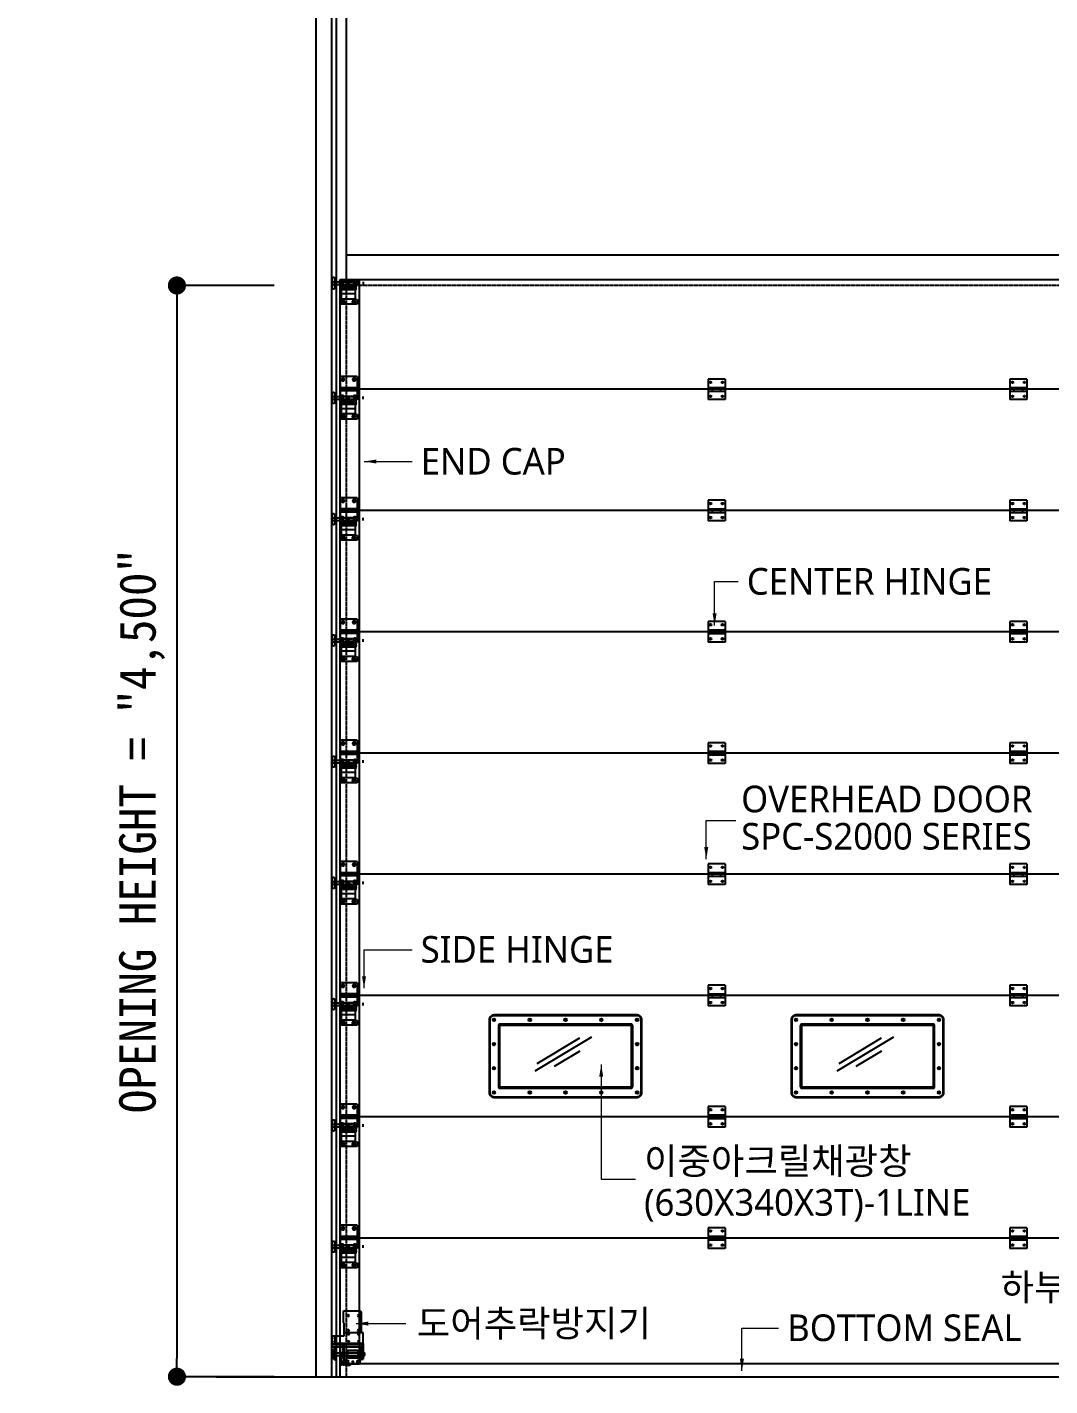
# Model space of a CAD drawing. Header units: millimetres. Extents: x 909 to 159266, y 137 to 21462.
# Drawn here: x 113569 to 117786, y 10236 to 15839 of the extents above; entities that cross this region are included whole.
import ezdxf

# ---------------------------------------------------------------- set-up
doc = ezdxf.new("R2010")
doc.units = ezdxf.units.MM
doc.header["$LTSCALE"] = 50
doc.header["$MEASUREMENT"] = 0
doc.linetypes.add('HIDDEN', pattern=[2, 1, -1])
doc.linetypes.add('HIDDEN2', pattern=[0.1875, 0.125, -0.0625])
doc.layers.get('Defpoints').update_dxf_attribs({"color": 181})
for name, color, linetype in [('252', 252, 'Continuous'), ('DIM', 7, 'Continuous'), ('OHD Frame', 2, 'Continuous'), ('OHD Panel', 5, 'Continuous'), ('OHD Track', 4, 'Continuous')]:
    doc.layers.add(name, color=color, linetype=linetype)
doc.layers.add('건축120130$0$TEX', color=3, linetype='Continuous', lineweight=15)
doc.styles.add('2020음성 1차', font='나눔고딕Bold.ttf')
doc.styles.get("Standard").update_dxf_attribs({"font": 'NanumGothicBold.ttf'})
doc.styles.add('돋움체', font='')
doc.styles.add('울릉도M', font='NanumGothic.ttf')
doc.styles.get('돋움체').set_extended_font_data('DotumChe')
doc.dimstyles.new('ISO-25', dxfattribs={"dimtxt": 2.5, "dimasz": 2.5, "dimexe": 1.25, "dimexo": 0.625, "dimtad": 1, "dimtxsty": 'Standard', "dimcen": 2.5, "dimadec": 0, "dimazin": 0, "dimtfac": 1, "dimtmove": 0, "dimatfit": 3, "dimfxl": 1, "dimarcsym": 0})
doc.dimstyles.new('류재성$0', dxfattribs={"dimscale": 50, "dimtxt": 3, "dimasz": 1.5, "dimexe": 0, "dimexo": 2, "dimgap": 1, "dimtad": 1, "dimdec": 0, "dimdsep": 46, "dimlunit": 6, "dimtxsty": '2020음성 1차', "dimblk1": 'DOT', "dimblk2": 'DOT', "dimsah": 1, "dimcen": 0.09, "dimclrt": 4, "dimadec": 0, "dimazin": 0, "dimtfac": 1, "dimtdec": 4, "dimtofl": 0, "dimtmove": 0, "dimatfit": 3, "dimldrblk": 'DOT', "dimfxl": 1, "dimtolj": 1, "dimtzin": 0, "dimarcsym": 0})

# ---------------------------------------------------------------- blocks, each defined once
blk = doc.blocks.new('_Dot')
at = {"layer": 'DIM', "color": 0, "lineweight": -2}
blk.add_line((-0.5, 0), (-1, 0), dxfattribs=at)
at = {"layer": 'DIM', "color": 0, "const_width": 0.5}
blk.add_lwpolyline([(-0.25, 0, 1), (0.25, 0, 1)], format="xyb", close=True, dxfattribs=at)
blk = doc.blocks.new('*D5558')
at = {"layer": '252', "color": 0, "lineweight": -2}
for p, q in [((114588, 14773.6), (114186.8, 14773.6)), ((114186.8, 14698.6), (114186.8, 10348.6)), ((114588, 10273.6), (114186.8, 10273.6))]:
    blk.add_line(p, q, dxfattribs=at)
at = {"layer": 'Defpoints', "color": 0}
for p in [(114688, 14773.6), (114186.8, 10273.6), (114688, 10273.6)]:
    blk.add_point(p, dxfattribs=at)
at = {"layer": '252', "color": 0, "linetype": 'ByBlock', "lineweight": -2, "xscale": 75, "yscale": 75, "zscale": 75}
for p, rotation in [((114186.8, 14773.6), 90), ((114186.8, 10273.6), 270)]:
    blk.add_blockref('_Dot', p, dxfattribs=dict(at, rotation=rotation))
at = {"layer": '252', "color": 4, "insert": (114043.4, 12523.6), "char_height": 150, "attachment_point": 5, "rotation": 90, "style": '돋움체'}
blk.add_mtext('\\A1;OPENING HEIGHT = "4,500"', dxfattribs=at)
blk = doc.blocks.new('도어추락방지장치 입면')
at = {"color": 8, "linetype": 'Continuous'}
for p, q in [((117508.1, 7598.5, 0), (117508.1, 7517.5, 0)), ((117581.1, 7606.5, 0), (117516.1, 7606.5, 0)), ((117581.1, 7556.5, 0), (117581.1, 7606.5, 0)), ((117580.1, 7517.5, 0), (117500.1, 7517.5, 0)), ((117500.1, 7469.5, 0), (117500.1, 7517.5, 0)), ((117578.1, 7517.5, 0), (117578.1, 7556.5, 0)), ((117581.1, 7556.5, 0), (117578.1, 7556.5, 0)), ((117580.1, 7517.5, 0), (117580.1, 7502.5, 0)), ((117580.1, 7457.5, 0), (117506.1, 7457.5, 0)), ((117508.1, 7405.8, 0), (117508.1, 7457.5, 0)), ((117578.1, 7405.8, 0), (117578.1, 7457.5, 0)), ((117580.1, 7502.5, 0), (117630.1, 7502.5, 0)), ((117580.1, 7502.5, 0), (117630.1, 7502.5, 0)), ((117630.1, 7457.5, 0), (117585.1, 7457.5, 0)), ((117630.1, 7502.5, 0), (117630.1, 7457.5, 0)), ((117630.1, 7502.5, 0), (117630.1, 7502.5, 0)), ((117497.1, 7435, 0), (117497.1, 7420, 0)), ((117580.1, 7435, 0), (117497.1, 7435, 0)), ((117580.1, 7420, 0), (117497.1, 7420, 0)), ((117512.1, 7404.8, 0), (117509.1, 7404.8, 0)), ((117513.1, 7390.5, 0), (117513.1, 7403.8, 0)), ((117518.1, 7394.6, 0), (117518.1, 7399.2, 0)), ((117524.9, 7394.6, 0), (117524.9, 7399.2, 0)), ((117561.3, 7394.6, 0), (117561.3, 7399.2, 0)), ((117568.1, 7394.6, 0), (117568.1, 7399.2, 0)), ((117573.1, 7383.5, 0), (117573.1, 7403.8, 0)), ((117574.1, 7404.8, 0), (117577.1, 7404.8, 0)), ((117592.1, 7435, 0), (117585.1, 7435, 0)), ((117592.1, 7420, 0), (117585.1, 7420, 0)), ((117592.1, 7435, 0), (117592.1, 7420, 0)), ((117553.1, 7387.5, 0), (117516.1, 7387.5, 0)), ((117553.1, 7383.5, 0), (117553.1, 7387.5, 0)), ((117572.1, 7382.5, 0), (117554.1, 7382.5, 0))]:
    blk.add_line(p, q, dxfattribs=at)
for p, q in [((117500.1, 7469.5, 0), (117500.1, 7407.6, 0)), ((117630.1, 7472.5, 0), (117503.1, 7472.5, 0)), ((117506.1, 7464.5, 0), (117506.1, 7407.6, 0)), ((117577.1, 7467.5, 0), (117509.1, 7467.5, 0)), ((117580.1, 7464.5, 0), (117580.1, 7383.5, 0)), ((117585.1, 7469.5, 0), (117585.1, 7414.8, 0)), ((117630.1, 7467.5, 0), (117585.1, 7467.5, 0)), ((117506.1, 7407.6, 0), (117500.1, 7407.6, 0)), ((117582.1, 7396.5, 0), (117582.1, 7383.5, 0)), ((117583.1, 7397.5, 0), (117588.1, 7397.5, 0)), ((117591, 7402.7, 0), (117585.2, 7414.3, 0)), ((117589.1, 7396.5, 0), (117589.1, 7383.5, 0)), ((117591.1, 7402.2, 0), (117591.1, 7383.5, 0)), ((117581.1, 7382.5, 0), (117581.1, 7382.5, 0)), ((117590.1, 7382.5, 0), (117590.1, 7382.5, 0))]:
    blk.add_line(p, q)
at = {"color": 4}
for p, q in [((117592.1, 7432.5, 0), (117493.1, 7432.5, 0)), ((117493.1, 7422.5, 0), (117493.1, 7432.5, 0)), ((117592.1, 7422.5, 0), (117493.1, 7422.5, 0)), ((117613.1, 7432.5, 0), (117593.4, 7432.5, 0)), ((117613.1, 7422.5, 0), (117593.4, 7422.5, 0))]:
    blk.add_line(p, q, dxfattribs=at)
at = {"color": 8, "linetype": 'HIDDEN', "elevation": 0}
blk.add_lwpolyline([(117563.6, 7412.5), (117522.6, 7412.5, -0.414214), (117520.6, 7414.5), (117520.6, 7440.5, -0.414214), (117522.6, 7442.5), (117563.6, 7442.5, -0.414214), (117565.6, 7440.5), (117565.6, 7414.5, -0.414214)], format="xyb", close=True, dxfattribs=at)
at = {"color": 4, "elevation": 0}
blk.add_lwpolyline([(117618.1, 7405), (117618.1, 7405, -0.414214), (117613.1, 7410), (117613.1, 7445, -0.414214), (117618.1, 7450), (117618.1, 7450, -0.414214), (117623.1, 7445), (117623.1, 7410, -0.414214)], format="xyb", close=True, dxfattribs=at)
at = {"color": 8, "linetype": 'Continuous'}
for centre in [(117520.1, 7586.5, 0), (117561.7, 7586.5, 0), (117520.1, 7525.1, 0), (117561.7, 7525.1, 0), (117543.1, 7394.6, 0)]:
    blk.add_circle(centre, 3.4, dxfattribs=at)
for centre, radius, start, end in [((117516.1, 7598.5, 0), 8, 90, 180), ((117519.1, 7508.7, 0), 3, 0, 180), ((117519.1, 7510.9, 0), 3.76, 217.1345, 322.8655), ((117560.7, 7508.7, 0), 3, 0, 180), ((117560.7, 7510.9, 0), 3.76, 217.1345, 322.8655), ((117519.1, 7479, 0), 3.76, 37.1345, 142.8655), ((117519.1, 7481.3, 0), 3, 180, 0), ((117560.7, 7479, 0), 3.76, 37.1345, 142.8655), ((117560.7, 7481.3, 0), 3, 180, 0), ((117616.6, 7492.4, 0), 3, 0, 180), ((117616.6, 7494.7, 0), 3.76, 217.1345, 322.8655), ((117616.6, 7480.3, 0), 3.76, 37.1345, 142.8655), ((117616.6, 7482.6, 0), 3, 180, 0), ((117509.1, 7405.8, 0), 1, 180, 270), ((117512.1, 7403.8, 0), 1, 0, 90), ((117521.5, 7399.2, 0), 3.4, 0, 180), ((117564.7, 7399.2, 0), 3.4, 0, 180), ((117574.1, 7403.8, 0), 1, 90, 180), ((117577.1, 7405.8, 0), 1, 270, 0), ((117516.1, 7390.5, 0), 3, 180, 270), ((117521.5, 7394.6, 0), 3.4, 180, 0), ((117554.1, 7383.5, 0), 1, 180, 270), ((117564.7, 7394.6, 0), 3.4, 180, 0), ((117572.1, 7383.5, 0), 1, 270, 0)]:
    blk.add_arc(centre, radius, start, end, dxfattribs=at)
for centre, radius, start, end in [((117503.1, 7469.5, 0), 3, 90, 180), ((117509.1, 7464.5, 0), 3, 90, 180), ((117577.1, 7464.5, 0), 3, 0, 90), ((117582.1, 7469.5, 0), 3, 0, 90), ((117583.1, 7396.5, 0), 1, 90, 180), ((117586.1, 7414.8, 0), 1, 180, 206.4923), ((117588.1, 7396.5, 0), 1, 0, 90), ((117590.1, 7402.2, 0), 1, 0, 26.4923), ((117581.1, 7383.5, 0), 1, 180, 270), ((117581.1, 7383.5, 0), 1, 270, 0), ((117585.6, 7383.8, 0), 5.3, 48.6239, 131.3761), ((117590.1, 7383.5, 0), 1, 180, 270), ((117590.1, 7383.5, 0), 1, 270, 0)]:
    blk.add_arc(centre, radius, start, end)
at = {"color": 4}
for centre, start, end in [((117592.7, 7432.5, 0), 0, 180), ((117592.7, 7422.5, 0), 180, 0)]:
    blk.add_arc(centre, 0.64, start, end, dxfattribs=at)
blk = doc.blocks.new('2인치 SIDE HINGE')
at = {"color": 8}
for p, q in [((63202.3, 107903.2, 0), (63272.3, 107903.2, 0)), ((63202.3, 107903.2, 0), (63202.3, 107807.2, 0)), ((63202.3, 107857.2, 0), (63220.3, 107857.2, 0)), ((63220.3, 107857.2, 0), (63220.3, 107844.2, 0)), ((63221.1, 107857.2, 0), (63253.6, 107857.2, 0)), ((63221.1, 107844.2, 0), (63221.1, 107857.2, 0)), ((63253.6, 107844.2, 0), (63253.6, 107857.2, 0)), ((63254.3, 107857.2, 0), (63272.3, 107857.2, 0)), ((63254.3, 107857.2, 0), (63254.3, 107844.2, 0)), ((63272.3, 107903.2, 0), (63272.3, 107807.2, 0)), ((63202.3, 107844.2, 0), (63220.3, 107844.2, 0)), ((63202.3, 107821.2, 0), (63272.3, 107821.2, 0)), ((63202.3, 107807.2, 0), (63230.3, 107807.2, 0)), ((63208, 107803.5, 0), (63203.3, 107807.2, 0)), ((63205.3, 107786.7, 0), (63205.3, 107800, 0)), ((63209.4, 107804.8, 0), (63206.3, 107807.2, 0)), ((63217.6, 107797.3, 0), (63217.6, 107802.9, 0)), ((63217.8, 107796.7, 0), (63217.8, 107802.8, 0)), ((63221.1, 107844.2, 0), (63253.6, 107844.2, 0)), ((63222.8, 107796.7, 0), (63222.8, 107802.8, 0)), ((63223.1, 107797.3, 0), (63223.1, 107802.9, 0)), ((63228.6, 107799.1, 0), (63227.9, 107797.3, 0)), ((63228.3, 107803.1, 0), (63228.3, 107801.9, 0)), ((63230.3, 107810.3, 0), (63230.3, 107804.4, 0)), ((63230.3, 107804.4, 0), (63237.3, 107801.4, 0)), ((63230.5, 107800.4, 0), (63231.6, 107800.4, 0)), ((63232.1, 107799.7, 0), (63230.7, 107796.2, 0)), ((63236.5, 107807.4, 0), (63231.2, 107809, 0)), ((63232.3, 107788.2, 0), (63232.3, 107799.4, 0)), ((63232.5, 107811.9, 0), (63233.2, 107811.9, 0)), ((63232.9, 107812.5, 0), (63233, 107812.6, 0)), ((63233.2, 107812, 0), (63232.9, 107812.3, 0)), ((63232.9, 107811.5, 0), (63233.2, 107811.9, 0)), ((63233.2, 107811.1, 0), (63232.9, 107811.4, 0)), ((63232.9, 107810.6, 0), (63233.2, 107811, 0)), ((63233.2, 107810.2, 0), (63232.9, 107810.5, 0)), ((63232.9, 107809.7, 0), (63233.2, 107810.1, 0)), ((63233.2, 107809.3, 0), (63232.9, 107809.6, 0)), ((63233, 107809, 0), (63233.2, 107809.2, 0)), ((63237.3, 107806.3, 0), (63237.3, 107801.4, 0)), ((63237.3, 107801.4, 0), (63244.3, 107804.4, 0)), ((63238.2, 107807.4, 0), (63243.4, 107809, 0)), ((63241.8, 107812, 0), (63241.5, 107812.3, 0)), ((63241.5, 107811.5, 0), (63241.8, 107811.9, 0)), ((63241.8, 107811.1, 0), (63241.5, 107811.4, 0)), ((63241.5, 107810.6, 0), (63241.8, 107811, 0)), ((63241.8, 107810.2, 0), (63241.5, 107810.5, 0)), ((63241.5, 107809.7, 0), (63241.8, 107810.1, 0)), ((63241.8, 107809.3, 0), (63241.5, 107809.6, 0)), ((63241.5, 107808.8, 0), (63241.8, 107809.2, 0)), ((63241.8, 107811.9, 0), (63242.2, 107811.9, 0)), ((63242.3, 107788.2, 0), (63242.3, 107799.4, 0)), ((63244.3, 107810.3, 0), (63244.3, 107804.4, 0)), ((63244.3, 107807.2, 0), (63272.3, 107807.2, 0)), ((63246.3, 107803.1, 0), (63246.3, 107801.9, 0)), ((63251.6, 107797.3, 0), (63251.6, 107802.9, 0)), ((63251.8, 107796.7, 0), (63251.8, 107802.8, 0)), ((63254.3, 107844.2, 0), (63272.3, 107844.2, 0)), ((63256.8, 107796.7, 0), (63256.8, 107802.8, 0)), ((63257.1, 107797.3, 0), (63257.1, 107802.9, 0)), ((63265.3, 107804.8, 0), (63268.3, 107807.2, 0)), ((63266.7, 107803.5, 0), (63271.3, 107807.2, 0)), ((63269.3, 107786.7, 0), (63269.3, 107800, 0)), ((63293.8, 107797.7, 0), (63293.8, 107832.7, 0)), ((63305.3, 107797.7, 0), (63305.3, 107832.7, 0)), ((63209.3, 107749.2, 0), (63202.3, 107747.2, 0)), ((63202.3, 107747.2, 0), (63202.3, 107728.2, 0)), ((63205.3, 107786.7, 0), (63208.3, 107786.7, 0)), ((63208.3, 107750.2, 0), (63208.3, 107792.3, 0)), ((63208.3, 107787.7, 0), (63266.3, 107787.7, 0)), ((63208.3, 107770.7, 0), (63266.3, 107770.7, 0)), ((63209.3, 107797.3, 0), (63217.6, 107797.3, 0)), ((63209.3, 107749.2, 0), (63265.3, 107749.2, 0)), ((63210.3, 107794.3, 0), (63217.3, 107794.3, 0)), ((63217.3, 107789.7, 0), (63217.3, 107794.3, 0)), ((63217.6, 107789.8, 0), (63217.6, 107793.7, 0)), ((63218.1, 107793.2, 0), (63222.6, 107793.2, 0)), ((63218.3, 107796.2, 0), (63222.3, 107796.2, 0)), ((63223.1, 107797.3, 0), (63227.9, 107797.3, 0)), ((63223.1, 107789.8, 0), (63223.1, 107793.7, 0)), ((63223.3, 107797.3, 0), (63227.9, 107797.3, 0)), ((63223.3, 107794.3, 0), (63227.9, 107794.3, 0)), ((63223.3, 107794.3, 0), (63227.9, 107794.3, 0)), ((63223.3, 107789.7, 0), (63223.3, 107794.3, 0)), ((63223.3, 107793.8, 0), (63223.3, 107793.8, 0)), ((63232.3, 107788.2, 0), (63242.3, 107788.2, 0)), ((63232.6, 107795.4, 0), (63232.6, 107798.9, 0)), ((63232.6, 107798.9, 0), (63242.1, 107798.9, 0)), ((63232.6, 107795.4, 0), (63242.1, 107795.4, 0)), ((63242.1, 107795.4, 0), (63242.1, 107798.9, 0)), ((63242.3, 107797.3, 0), (63251.6, 107797.3, 0)), ((63242.3, 107794.3, 0), (63251.3, 107794.3, 0)), ((63251.3, 107789.7, 0), (63251.3, 107794.3, 0)), ((63251.3, 107793.8, 0), (63251.3, 107793.8, 0)), ((63251.6, 107789.8, 0), (63251.6, 107793.7, 0)), ((63256.6, 107793.2, 0), (63252.1, 107793.2, 0)), ((63256.3, 107796.2, 0), (63252.3, 107796.2, 0)), ((63257.1, 107797.3, 0), (63265.3, 107797.3, 0)), ((63257.1, 107789.8, 0), (63257.1, 107793.7, 0)), ((63257.3, 107794.3, 0), (63264.3, 107794.3, 0)), ((63257.3, 107789.7, 0), (63257.3, 107794.3, 0)), ((63265.3, 107749.2, 0), (63272.3, 107747.2, 0)), ((63266.3, 107750.2, 0), (63266.3, 107792.3, 0)), ((63266.3, 107786.7, 0), (63269.3, 107786.7, 0)), ((63272.3, 107747.2, 0), (63272.3, 107728.2, 0)), ((63202.3, 107728.2, 0), (63272.3, 107728.2, 0))]:
    blk.add_line(p, q, dxfattribs=at)
at = {"color": 8, "linetype": 'HIDDEN'}
for p, q in [((63272.3, 107855.7, 0), (63202.3, 107855.7, 0)), ((63272.3, 107820.7, 0), (63177.3, 107820.7, 0)), ((63177.3, 107809.7, 0), (63177.3, 107820.7, 0)), ((63272.3, 107809.7, 0), (63177.3, 107809.7, 0)), ((63272.3, 107845.7, 0), (63202.3, 107845.7, 0)), ((63202.3, 107809.2, 0), (63272.3, 107809.2, 0)), ((63305.3, 107820.7, 0), (63278.3, 107820.7, 0)), ((63305.3, 107809.7, 0), (63278.3, 107809.7, 0))]:
    blk.add_line(p, q, dxfattribs=at)
at = {"color": 8, "elevation": 0}
for points in [[(63217.6, 107896.3), (63220.8, 107890.7), (63217.6, 107885.1), (63211.1, 107885.1), (63207.8, 107890.7), (63211.1, 107896.3)], [(63263.6, 107896.3), (63266.8, 107890.7), (63263.6, 107885.1), (63257.1, 107885.1), (63253.8, 107890.7), (63257.1, 107896.3)], [(63218.6, 107743.8), (63221.8, 107738.2), (63218.6, 107732.6), (63212.1, 107732.6), (63208.8, 107738.2), (63212.1, 107743.8)], [(63262.6, 107743.8), (63265.8, 107738.2), (63262.6, 107732.6), (63256.1, 107732.6), (63252.8, 107738.2), (63256.1, 107743.8)]]:
    blk.add_lwpolyline(points, close=True, dxfattribs=at)
at = {"color": 8, "linetype": 'HIDDEN', "elevation": 0}
for points in [[(63216.7, 107821.2), (63217.8, 107819.2), (63214.6, 107813.6), (63208.1, 107813.6), (63204.8, 107819.2), (63206, 107821.2)], [(63268.7, 107821.2), (63269.8, 107819.2), (63266.6, 107813.6), (63260.1, 107813.6), (63256.8, 107819.2), (63258, 107821.2)]]:
    blk.add_lwpolyline(points, dxfattribs=at)
at = {"color": 8, "elevation": 0}
for points in [[(63206, 107821.2), (63208.1, 107824.8), (63214.6, 107824.8), (63216.7, 107821.2)], [(63258, 107821.2), (63260.1, 107824.8), (63266.6, 107824.8), (63268.7, 107821.2)]]:
    blk.add_lwpolyline(points, dxfattribs=at)
at = {"color": 8}
for centre, radius in [((63214.3, 107890.7, 0), 3.53), ((63214.3, 107890.7, 0), 2.7), ((63260.3, 107890.7, 0), 3.53), ((63260.3, 107890.7, 0), 2.7), ((63215.3, 107738.2, 0), 3.53), ((63215.3, 107738.2, 0), 2.7), ((63259.3, 107738.2, 0), 3.53), ((63259.3, 107738.2, 0), 2.7)]:
    blk.add_circle(centre, radius, dxfattribs=at)
for centre, radius, start, end in [((63210.2, 107799, 0), 4.96, 102.1217, 168.8588), ((63211.3, 107819.2, 0), 3.53, 33.9806, 146.0194), ((63209.1, 107804.4, 0), 0.5, 282.1217, 51.4669), ((63211.3, 107819.2, 0), 2.7, 47.0512, 132.9488), ((63220.3, 107800.4, 0), 3.76, 42.9905, 137.0095), ((63220.3, 107800.4, 0), 3.51, 44.5745, 135.4255), ((63230.5, 107798.4, 0), 2, 90, 158.125), ((63231.1, 107808.2, 0), 0.811, 82.9492, 174.5861), ((63231.6, 107799.9, 0), 0.5, 338.125, 90), ((63232.9, 107812.4, 0), 0.0908, 135, 225), ((63238.4, 107833.8, 0), 22.2, 255.4144, 258.0189), ((63232.9, 107811.5, 0), 0.0908, 135, 225), ((63238.4, 107832.9, 0), 22.2, 255.4144, 278.8608), ((63232.9, 107810.6, 0), 0.0908, 135, 225), ((63238.4, 107832, 0), 22.2, 255.4144, 278.8608), ((63232.9, 107809.7, 0), 0.0908, 135, 225), ((63238.4, 107831.1, 0), 22.2, 255.4144, 278.8608), ((63233.1, 107811.9, 0), 0.0908, 315, 45), ((63233.1, 107811, 0), 0.0908, 315, 45), ((63233.1, 107810.1, 0), 0.0908, 315, 45), ((63233.1, 107809.2, 0), 0.0908, 315, 45), ((63238.4, 107833.8, 0), 22.2, 265.0057, 278.8608), ((63236, 107806.1, 0), 1.34, 7.0056, 69.4682), ((63238.7, 107806.1, 0), 1.34, 110.5318, 172.9944), ((63241.5, 107812.4, 0), 0.0908, 171.3665, 225), ((63241.5, 107811.5, 0), 0.0908, 135, 225), ((63241.5, 107810.6, 0), 0.0908, 135, 225), ((63241.5, 107809.7, 0), 0.0908, 135, 225), ((63241.7, 107811.9, 0), 0.0908, 315, 45), ((63241.7, 107811, 0), 0.0908, 315, 45), ((63241.7, 107810.1, 0), 0.0908, 315, 45), ((63241.7, 107809.2, 0), 0.0908, 315, 45), ((63243.5, 107808.2, 0), 0.811, 5.4139, 97.0508), ((63254.3, 107800.4, 0), 3.76, 42.9905, 137.0095), ((63254.3, 107800.4, 0), 3.51, 44.5745, 135.4255), ((63263.3, 107819.2, 0), 3.53, 33.9806, 146.0194), ((63263.3, 107819.2, 0), 2.7, 47.0512, 132.9488), ((63265.6, 107804.4, 0), 0.5, 128.5331, 257.8783), ((63264.5, 107799, 0), 4.96, 11.1412, 77.8783), ((63299.6, 107832.7, 0), 5.75, 359.8374, 180.1626), ((63209.3, 107793.3, 0), 4, 90, 180), ((63210.3, 107792.3, 0), 2, 90, 180), ((63209.3, 107750.2, 0), 1, 180, 270), ((63216.5, 107793.6, 0), 1.09, 2.0148, 39.6589), ((63220.3, 107792, 0), 3.76, 217.0639, 322.9361), ((63216.7, 107796.6, 0), 1.09, 2.0148, 39.6589), ((63218.1, 107793.7, 0), 0.5, 180, 270), ((63220.3, 107792, 0), 3.51, 218.4112, 321.5888), ((63218.3, 107796.7, 0), 0.5, 180, 270), ((63222.3, 107796.7, 0), 0.5, 270, 0), ((63222.6, 107793.7, 0), 0.5, 270, 0), ((63223.9, 107796.6, 0), 1.09, 140.3411, 177.9852), ((63224.2, 107793.6, 0), 1.09, 140.3411, 177.9852), ((63227.9, 107797.3, 0), 3, 270, 338.125), ((63237.3, 107808.5, 0), 14.1, 249.2199, 290.7801), ((63237.3, 107806.2, 0), 14.1, 249.2199, 290.7801), ((63250.5, 107793.6, 0), 1.09, 2.0148, 39.6589), ((63254.3, 107792, 0), 3.76, 217.0639, 322.9361), ((63250.7, 107796.6, 0), 1.09, 2.0148, 39.6589), ((63252.1, 107793.7, 0), 0.5, 180, 270), ((63254.3, 107792, 0), 3.51, 218.4112, 321.5888), ((63252.3, 107796.7, 0), 0.5, 180, 270), ((63256.3, 107796.7, 0), 0.5, 270, 360), ((63256.6, 107793.7, 0), 0.5, 270, 0), ((63257.9, 107796.6, 0), 1.09, 140.3411, 177.9852), ((63258.2, 107793.6, 0), 1.09, 140.3411, 177.9852), ((63264.3, 107792.3, 0), 2, 0, 90), ((63265.3, 107793.3, 0), 4, 0, 90), ((63265.3, 107750.2, 0), 1, 270, 0), ((63299.6, 107797.7, 0), 5.75, 179.8374, 0.1626)]:
    blk.add_arc(centre, radius, start, end, dxfattribs=at)
at = {"color": 8, "linetype": 'HIDDEN'}
for centre, radius, start, end in [((63211.3, 107819.2, 0), 3.53, 146.0194, 33.9806), ((63211.3, 107819.2, 0), 2.7, 132.9488, 47.0512), ((63263.3, 107819.2, 0), 3.53, 146.0194, 33.9806), ((63263.3, 107819.2, 0), 2.7, 132.9488, 47.0512), ((63275.3, 107819.4, 0), 3.25, 22.4962, 157.5038), ((63275.3, 107810.9, 0), 3.25, 202.4962, 337.5038)]:
    blk.add_arc(centre, radius, start, end, dxfattribs=at)
at = {"color": 8}
for centre, major_axis, ratio, start_param, end_param in [((63237.3, 107803.1, 0), (-9, 0), 0.331338, 5.603511, 10.104452), ((63237.3, 107801.9, 0), (-9, 0), 0.331338, 0, 0.583751), ((63237.3, 107810.3, 0), (-7, 0), 0.311178, 5.481577, 10.226387), ((63237.3, 107801.9, 0), (-9, 0), 0.331338, 0.935022, 3.141593), ((63237.3, 107809.2, 0), (-4.5, 0), 0.246975, 0.264484, 3.078253)]:
    blk.add_ellipse(centre, major_axis=major_axis, ratio=ratio, start_param=start_param, end_param=end_param, dxfattribs=at)
at = {"color": 8, "extrusion": (0, 0, -1)}
blk.add_ellipse((63237.3, 107804.4, 0), major_axis=(7, 0), ratio=0.426006, start_param=6.283185, end_param=9.424778, dxfattribs=at)
at = {"color": 8}
blk.add_ellipse((63237.3, 107812.9, 0), major_axis=(-4.5, 0), ratio=0.246975, dxfattribs=at)
blk = doc.blocks.new('2인치 TOP HINGE')
at = {"color": 8, "linetype": 'HIDDEN'}
for p, q in [((63283.5, 108396, 0), (63188.5, 108396, 0)), ((63188.5, 108396, 0), (63188.5, 108385, 0)), ((63283.5, 108385, 0), (63188.5, 108385, 0)), ((63213.5, 108384.5, 0), (63283.5, 108384.5, 0)), ((63316.5, 108396, 0), (63289.5, 108396, 0)), ((63316.5, 108385, 0), (63289.5, 108385, 0))]:
    blk.add_line(p, q, dxfattribs=at)
at = {"color": 8}
for p, q in [((63213.5, 108405.5, 0), (63213.5, 108382.5, 0)), ((63283.5, 108405.5, 0), (63213.5, 108405.5, 0)), ((63213.5, 108396.4, 0), (63283.5, 108396.4, 0)), ((63213.5, 108382.5, 0), (63241.5, 108382.5, 0)), ((63219.1, 108378.8, 0), (63214.5, 108382.5, 0)), ((63216.5, 108362, 0), (63216.5, 108375.3, 0)), ((63216.5, 108362, 0), (63219.5, 108362, 0)), ((63220.5, 108380, 0), (63217.5, 108382.5, 0)), ((63219.5, 108325.5, 0), (63219.5, 108367.6, 0)), ((63219.5, 108363, 0), (63277.5, 108363, 0)), ((63220.5, 108372.6, 0), (63228.7, 108372.6, 0)), ((63221.5, 108369.6, 0), (63228.5, 108369.6, 0)), ((63228.5, 108365, 0), (63228.5, 108369.6, 0)), ((63228.7, 108372.6, 0), (63228.7, 108378.2, 0)), ((63228.7, 108365.1, 0), (63228.7, 108369, 0)), ((63229, 108372, 0), (63229, 108378.1, 0)), ((63229.2, 108368.5, 0), (63233.7, 108368.5, 0)), ((63229.5, 108371.5, 0), (63233.5, 108371.5, 0)), ((63234, 108372, 0), (63234, 108378.1, 0)), ((63234.2, 108372.6, 0), (63234.2, 108378.2, 0)), ((63234.2, 108372.6, 0), (63239, 108372.6, 0)), ((63234.2, 108365.1, 0), (63234.2, 108369, 0)), ((63234.5, 108372.6, 0), (63239, 108372.6, 0)), ((63234.5, 108369.6, 0), (63239, 108369.6, 0)), ((63234.5, 108369.6, 0), (63239, 108369.6, 0)), ((63234.5, 108365, 0), (63234.5, 108369.6, 0)), ((63234.5, 108369.1, 0), (63234.5, 108369.1, 0)), ((63239.7, 108374.4, 0), (63239, 108372.6, 0)), ((63239.5, 108378.4, 0), (63239.5, 108377.2, 0)), ((63241.5, 108385.6, 0), (63241.5, 108379.7, 0)), ((63241.5, 108379.7, 0), (63248.5, 108376.7, 0)), ((63241.6, 108375.7, 0), (63242.7, 108375.7, 0)), ((63243.2, 108375, 0), (63241.8, 108371.5, 0)), ((63247.6, 108382.7, 0), (63242.4, 108384.3, 0)), ((63243.5, 108363.5, 0), (63243.5, 108374.7, 0)), ((63243.5, 108363.5, 0), (63253.5, 108363.5, 0)), ((63243.6, 108387.1, 0), (63244.3, 108387.1, 0)), ((63243.7, 108370.7, 0), (63243.7, 108374.2, 0)), ((63243.7, 108374.2, 0), (63253.2, 108374.2, 0)), ((63243.7, 108370.7, 0), (63253.2, 108370.7, 0)), ((63244, 108387.7, 0), (63244.1, 108387.9, 0)), ((63244.3, 108387.3, 0), (63244, 108387.6, 0)), ((63244, 108386.8, 0), (63244.3, 108387.2, 0)), ((63244.3, 108386.4, 0), (63244, 108386.7, 0)), ((63244, 108385.9, 0), (63244.3, 108386.3, 0)), ((63244.3, 108385.5, 0), (63244, 108385.8, 0)), ((63244, 108385, 0), (63244.3, 108385.3, 0)), ((63244.3, 108384.6, 0), (63244, 108384.9, 0)), ((63244.1, 108384.2, 0), (63244.3, 108384.4, 0)), ((63248.5, 108381.6, 0), (63248.5, 108376.7, 0)), ((63248.5, 108376.7, 0), (63255.5, 108379.7, 0)), ((63249.3, 108382.7, 0), (63254.6, 108384.3, 0)), ((63252.9, 108387.3, 0), (63252.6, 108387.6, 0)), ((63252.6, 108386.8, 0), (63252.9, 108387.2, 0)), ((63252.9, 108386.4, 0), (63252.6, 108386.7, 0)), ((63252.6, 108385.9, 0), (63252.9, 108386.3, 0)), ((63252.9, 108385.5, 0), (63252.6, 108385.8, 0)), ((63252.6, 108385, 0), (63252.9, 108385.3, 0)), ((63252.9, 108384.6, 0), (63252.6, 108384.9, 0)), ((63252.6, 108384.1, 0), (63252.9, 108384.4, 0)), ((63252.9, 108387.1, 0), (63253.3, 108387.1, 0)), ((63253.2, 108370.7, 0), (63253.2, 108374.2, 0)), ((63253.5, 108363.5, 0), (63253.5, 108374.7, 0)), ((63253.5, 108372.6, 0), (63262.7, 108372.6, 0)), ((63253.5, 108369.6, 0), (63262.5, 108369.6, 0)), ((63255.5, 108385.6, 0), (63255.5, 108379.7, 0)), ((63255.5, 108382.5, 0), (63283.5, 108382.5, 0)), ((63257.5, 108378.4, 0), (63257.5, 108377.2, 0)), ((63262.5, 108365, 0), (63262.5, 108369.6, 0)), ((63262.5, 108369.1, 0), (63262.5, 108369.1, 0)), ((63262.7, 108372.6, 0), (63262.7, 108378.2, 0)), ((63262.7, 108365.1, 0), (63262.7, 108369, 0)), ((63263, 108372, 0), (63263, 108378.1, 0)), ((63267.7, 108368.5, 0), (63263.2, 108368.5, 0)), ((63267.5, 108371.5, 0), (63263.5, 108371.5, 0)), ((63268, 108372, 0), (63268, 108378.1, 0)), ((63268.2, 108372.6, 0), (63268.2, 108378.2, 0)), ((63268.2, 108372.6, 0), (63276.5, 108372.6, 0)), ((63268.2, 108365.1, 0), (63268.2, 108369, 0)), ((63268.5, 108369.6, 0), (63275.5, 108369.6, 0)), ((63268.5, 108365, 0), (63268.5, 108369.6, 0)), ((63276.4, 108380, 0), (63279.5, 108382.5, 0)), ((63277.5, 108325.5, 0), (63277.5, 108367.6, 0)), ((63277.5, 108362, 0), (63280.5, 108362, 0)), ((63277.8, 108378.8, 0), (63282.5, 108382.5, 0)), ((63280.5, 108362, 0), (63280.5, 108375.3, 0)), ((63283.5, 108405.5, 0), (63283.5, 108382.5, 0)), ((63305, 108371.2, 0), (63305, 108409.7, 0)), ((63316.5, 108371.2, 0), (63316.5, 108409.7, 0)), ((63220.5, 108324.5, 0), (63213.5, 108322.5, 0)), ((63213.5, 108322.5, 0), (63213.5, 108303.5, 0)), ((63213.5, 108303.5, 0), (63283.5, 108303.5, 0)), ((63219.5, 108346, 0), (63277.5, 108346, 0)), ((63220.5, 108324.5, 0), (63276.5, 108324.5, 0)), ((63276.5, 108324.5, 0), (63283.5, 108322.5, 0)), ((63283.5, 108322.5, 0), (63283.5, 108303.5, 0))]:
    blk.add_line(p, q, dxfattribs=at)
at = {"color": 8, "linetype": 'HIDDEN', "elevation": 0}
for points in [[(63227.8, 108396.4), (63229, 108394.5), (63225.7, 108388.8), (63219.2, 108388.8), (63216, 108394.5), (63217.1, 108396.4)], [(63279.8, 108396.4), (63281, 108394.5), (63277.7, 108388.8), (63271.2, 108388.8), (63268, 108394.5), (63269.1, 108396.4)]]:
    blk.add_lwpolyline(points, dxfattribs=at)
at = {"color": 8, "elevation": 0}
for points in [[(63217.1, 108396.4), (63219.2, 108400.1), (63225.7, 108400.1), (63227.8, 108396.4)], [(63269.1, 108396.4), (63271.2, 108400.1), (63277.7, 108400.1), (63279.8, 108396.4)]]:
    blk.add_lwpolyline(points, dxfattribs=at)
for points in [[(63229.7, 108319.1), (63233, 108313.5), (63229.7, 108307.8), (63223.2, 108307.8), (63220, 108313.5), (63223.2, 108319.1)], [(63273.7, 108319.1), (63277, 108313.5), (63273.7, 108307.8), (63267.2, 108307.8), (63264, 108313.5), (63267.2, 108319.1)]]:
    blk.add_lwpolyline(points, close=True, dxfattribs=at)
at = {"color": 8}
for centre, radius in [((63226.5, 108313.5, 0), 3.53), ((63226.5, 108313.5, 0), 2.7), ((63270.5, 108313.5, 0), 3.53), ((63270.5, 108313.5, 0), 2.7)]:
    blk.add_circle(centre, radius, dxfattribs=at)
for centre, radius, start, end in [((63310.7, 108409.7, 0), 5.75, 0, 180), ((63221.3, 108374.3, 0), 4.96, 102.1217, 168.8588), ((63220.5, 108368.6, 0), 4, 90, 180), ((63222.5, 108394.5, 0), 3.53, 33.9806, 146.0194), ((63221.5, 108367.6, 0), 2, 90, 180), ((63220.2, 108379.7, 0), 0.5, 282.1217, 51.4669), ((63222.5, 108394.5, 0), 2.7, 47.0512, 132.9488), ((63227.6, 108368.9, 0), 1.09, 2.0148, 39.6589), ((63231.5, 108367.3, 0), 3.76, 217.0639, 322.9361), ((63231.5, 108375.6, 0), 3.76, 42.9905, 137.0095), ((63227.9, 108371.9, 0), 1.09, 2.0148, 39.6589), ((63229.2, 108369, 0), 0.5, 180, 270), ((63231.5, 108367.3, 0), 3.51, 218.4112, 321.5888), ((63231.5, 108375.6, 0), 3.51, 44.5745, 135.4255), ((63229.5, 108372, 0), 0.5, 180, 270), ((63233.5, 108372, 0), 0.5, 270, 0), ((63233.7, 108369, 0), 0.5, 270, 0), ((63235.1, 108371.9, 0), 1.09, 140.3411, 177.9852), ((63235.3, 108368.9, 0), 1.09, 140.3411, 177.9852), ((63239, 108372.6, 0), 3, 270, 338.125), ((63241.6, 108373.7, 0), 2, 90, 158.125), ((63242.3, 108383.5, 0), 0.811, 82.9492, 174.5861), ((63242.7, 108375.2, 0), 0.5, 338.125, 90), ((63248.5, 108383.8, 0), 14.1, 249.2199, 290.7801), ((63248.5, 108381.5, 0), 14.1, 249.2199, 290.7801), ((63244.1, 108387.7, 0), 0.0908, 135, 225), ((63249.5, 108409.1, 0), 22.2, 255.4144, 258.0189), ((63244.1, 108386.8, 0), 0.0908, 135, 225), ((63249.5, 108408.2, 0), 22.2, 255.4144, 278.8608), ((63244.1, 108385.9, 0), 0.0908, 135, 225), ((63249.5, 108407.3, 0), 22.2, 255.4144, 278.8608), ((63244.1, 108385, 0), 0.0908, 135, 225), ((63249.5, 108406.4, 0), 22.2, 255.4144, 278.8608), ((63244.2, 108387.2, 0), 0.0908, 315, 45), ((63244.2, 108386.3, 0), 0.0908, 315, 45), ((63244.2, 108385.4, 0), 0.0908, 315, 45), ((63244.2, 108384.5, 0), 0.0908, 315, 45), ((63249.5, 108409.1, 0), 22.2, 265.0057, 278.8608), ((63247.1, 108381.4, 0), 1.34, 7.0056, 69.4682), ((63249.8, 108381.4, 0), 1.34, 110.5318, 172.9944), ((63252.7, 108387.7, 0), 0.0908, 171.3665, 225), ((63252.7, 108386.8, 0), 0.0908, 135, 225), ((63252.7, 108385.9, 0), 0.0908, 135, 225), ((63252.7, 108385, 0), 0.0908, 135, 225), ((63252.9, 108387.2, 0), 0.0908, 315, 45), ((63252.9, 108386.3, 0), 0.0908, 315, 45), ((63252.9, 108385.4, 0), 0.0908, 315, 45), ((63252.9, 108384.5, 0), 0.0908, 315, 45), ((63254.7, 108383.5, 0), 0.811, 5.4139, 97.0508), ((63261.6, 108368.9, 0), 1.09, 2.0148, 39.6589), ((63265.5, 108367.3, 0), 3.76, 217.0639, 322.9361), ((63265.5, 108375.6, 0), 3.76, 42.9905, 137.0095), ((63261.9, 108371.9, 0), 1.09, 2.0148, 39.6589), ((63263.2, 108369, 0), 0.5, 180, 270), ((63265.5, 108367.3, 0), 3.51, 218.4112, 321.5888), ((63265.5, 108375.6, 0), 3.51, 44.5745, 135.4255), ((63263.5, 108372, 0), 0.5, 180, 270), ((63267.5, 108372, 0), 0.5, 270, 360), ((63267.7, 108369, 0), 0.5, 270, 0), ((63269.1, 108371.9, 0), 1.09, 140.3411, 177.9852), ((63269.3, 108368.9, 0), 1.09, 140.3411, 177.9852), ((63274.5, 108394.5, 0), 3.53, 33.9806, 146.0194), ((63274.5, 108394.5, 0), 2.7, 47.0512, 132.9488), ((63275.5, 108367.6, 0), 2, 0, 90), ((63276.7, 108379.7, 0), 0.5, 128.5331, 257.8783), ((63276.5, 108368.6, 0), 4, 0, 90), ((63275.6, 108374.3, 0), 4.96, 11.1412, 77.8783), ((63310.7, 108371.2, 0), 5.75, 180, 0), ((63220.5, 108325.5, 0), 1, 180, 270), ((63276.5, 108325.5, 0), 1, 270, 0)]:
    blk.add_arc(centre, radius, start, end, dxfattribs=at)
at = {"color": 8, "linetype": 'HIDDEN'}
for centre, radius, start, end in [((63222.5, 108394.5, 0), 3.53, 146.0194, 33.9806), ((63222.5, 108394.5, 0), 2.7, 132.9488, 47.0512), ((63274.5, 108394.5, 0), 3.53, 146.0194, 33.9806), ((63274.5, 108394.5, 0), 2.7, 132.9488, 47.0512), ((63286.5, 108394.7, 0), 3.25, 22.4962, 157.5038), ((63286.5, 108386.2, 0), 3.25, 202.4962, 337.5038)]:
    blk.add_arc(centre, radius, start, end, dxfattribs=at)
at = {"color": 8}
for centre, major_axis, ratio, start_param, end_param in [((63248.5, 108378.4, 0), (-9, 0), 0.331338, 5.603511, 10.104452), ((63248.5, 108377.2, 0), (-9, 0), 0.331338, 0, 0.583751), ((63248.5, 108385.6, 0), (-7, 0), 0.311178, 5.481577, 10.226387), ((63248.5, 108377.2, 0), (-9, 0), 0.331338, 0.935022, 3.141593), ((63248.5, 108384.5, 0), (-4.5, 0), 0.246975, 0.264484, 3.078253)]:
    blk.add_ellipse(centre, major_axis=major_axis, ratio=ratio, start_param=start_param, end_param=end_param, dxfattribs=at)
at = {"color": 8, "extrusion": (0, 0, -1)}
blk.add_ellipse((63248.5, 108379.7, 0), major_axis=(7, 0), ratio=0.426006, start_param=6.283185, end_param=9.424778, dxfattribs=at)
at = {"color": 8}
blk.add_ellipse((63248.5, 108388.1, 0), major_axis=(-4.5, 0), ratio=0.246975, dxfattribs=at)
blk = doc.blocks.new('채광창 630X340X3T')
at = {"elevation": 0}
for points in [[(95296.2, -22646.9), (95296.2, -22346.9, 0.414214), (95276.2, -22326.9), (94686.2, -22326.9, 0.414214), (94666.2, -22346.9), (94666.2, -22646.9, 0.414214), (94686.2, -22666.9), (95276.2, -22666.9, 0.414214)], [(95293.2, -22646.9), (95293.2, -22346.9, 0.414214), (95276.2, -22329.9), (94686.2, -22329.9, 0.414214), (94669.2, -22346.9), (94669.2, -22646.9, 0.414214), (94686.2, -22663.9), (95276.2, -22663.9, 0.414214)], [(95258.2, -22621.9), (95258.2, -22371.9, 0.414214), (95251.2, -22364.9), (94711.2, -22364.9, 0.414214), (94704.2, -22371.9), (94704.2, -22621.9, 0.414214), (94711.2, -22628.9), (95251.2, -22628.9, 0.414214)], [(95253.2, -22621.9), (95253.2, -22371.9, 0.414214), (95251.2, -22369.9), (94711.2, -22369.9, 0.414214), (94709.2, -22371.9), (94709.2, -22621.9, 0.414214), (94711.2, -22623.9), (95251.2, -22623.9, 0.414214)]]:
    blk.add_lwpolyline(points, format="xyb", close=True, dxfattribs=at)
at = {"color": 4, "elevation": 0, "flags": 128}
for points in [[(95088.1, -22418.3), (94854.5, -22559.2)], [(95038.2, -22423.1), (94863, -22528.8)], [(95039.5, -22475.8), (94933.7, -22539.6)]]:
    blk.add_lwpolyline(points, dxfattribs=at)
for centre, radius in [((94686.2, -22346.9, 0), 5.5), ((94686.2, -22346.9, 0), 2.25), ((94833.7, -22346.9, 0), 5.5), ((94833.7, -22346.9, 0), 2.25), ((94981.2, -22346.9, 0), 5.5), ((94981.2, -22346.9, 0), 2.25), ((95128.7, -22346.9, 0), 5.5), ((95128.7, -22346.9, 0), 2.25), ((95276.2, -22346.9, 0), 5.5), ((95276.2, -22346.9, 0), 2.25), ((94686.2, -22446.9, 0), 5.5), ((94686.2, -22446.9, 0), 2.25), ((95276.2, -22446.9, 0), 5.5), ((95276.2, -22446.9, 0), 2.25), ((94686.2, -22546.9, 0), 5.5), ((94686.2, -22546.9, 0), 2.25), ((95276.2, -22546.9, 0), 5.5), ((95276.2, -22546.9, 0), 2.25), ((94686.2, -22646.9, 0), 5.5), ((94686.2, -22646.9, 0), 2.25), ((94833.7, -22646.9, 0), 5.5), ((94833.7, -22646.9, 0), 2.25), ((94981.2, -22646.9, 0), 5.5), ((94981.2, -22646.9, 0), 2.25), ((95128.7, -22646.9, 0), 5.5), ((95128.7, -22646.9, 0), 2.25), ((95276.2, -22646.9, 0), 5.5), ((95276.2, -22646.9, 0), 2.25)]:
    blk.add_circle(centre, radius)
blk = doc.blocks.new('*U5521')
at = {"rotation": 180}
blk.add_blockref('채광창 630X340X3T', (95911.2, -22746.9, 0), dxfattribs=at)
blk = doc.blocks.new('*U5520')
at = {"color": 0, "linetype": 'ByBlock', "lineweight": -2, "transparency": 16777216, "rotation": 180}
for p in [(109538, 9744.4, 0), (110783, 9744.4, 0), (112028, 9744.4, 0)]:
    blk.add_blockref('*U5521', p, dxfattribs=at)
blk = doc.blocks.new('CENTER HINGE')
at = {"color": 0}
for p, q in [((94393.2, -23219.4, 0), (94323.2, -23219.4, 0)), ((94323.2, -23254.4, 0), (94393.2, -23254.4, 0)), ((94323.2, -23269.4, 0), (94393.2, -23269.4, 0)), ((94393.2, -23304.4, 0), (94323.2, -23304.4, 0)), ((94341.2, -23269.4, 0), (94341.2, -23254.4, 0)), ((94375.2, -23254.4, 0), (94375.2, -23269.4, 0))]:
    blk.add_line(p, q, dxfattribs=at)
for p, q in [((94323.2, -23219.4, 0), (94323.2, -23304.4, 0)), ((94393.2, -23219.4, 0), (94393.2, -23304.4, 0))]:
    blk.add_line(p, q)
for centre in [(94333.7, -23232.9, 0), (94382.7, -23232.9, 0), (94333.7, -23290.9, 0), (94382.7, -23290.9, 0)]:
    blk.add_circle(centre, 3.5, dxfattribs=at)
blk = doc.blocks.new('*U5523')
at = {"rotation": 180}
blk.add_blockref('CENTER HINGE', (95910.7, -23261.9, 0), dxfattribs=at)
blk = doc.blocks.new('*U5522')
at = {"color": 0, "linetype": 'ByBlock', "lineweight": -2, "transparency": 16777216, "rotation": 180}
for p in [(110783, 12744.4, 0), (112028, 12744.4, 0), (110783, 12244.4, 0), (112028, 12244.4, 0), (110783, 11744.4, 0), (112028, 11744.4, 0), (110783, 11244.4, 0), (112028, 11244.4, 0), (110783, 10744.4, 0), (112028, 10744.4, 0), (110783, 10244.4, 0), (112028, 10244.4, 0), (110783, 9744.4, 0), (112028, 9744.4, 0), (110783, 9244.4, 0), (112028, 9244.4, 0)]:
    blk.add_blockref('*U5523', p, dxfattribs=at)

msp = doc.modelspace()

# ---------------------------------------------------------------- linework, layer by layer
at = {"linetype": 'Continuous'}
for p, q in [((114859.4, 10273.6), (114859.4, 14798.6)), ((114939.4, 10326.5), (114939.4, 14798.6))]:
    msp.add_line(p, q, dxfattribs=at)
for p, q in [((114859.4, 14798.6), (119209.4, 14798.6)), ((119209.4, 10326.5), (114859.4, 10326.5)), ((114348.7, 10273.6), (120286.4, 10273.6))]:
    msp.add_line(p, q)
at = {"layer": 'OHD Frame'}
for p, q in [((114759.4, 18748.6), (114759.4, 10273.6)), ((114884.4, 18748.6), (114884.4, 14798.6)), ((119184.4, 14898.6), (114884.4, 14898.6))]:
    msp.add_line(p, q, dxfattribs=at)
at = {"layer": 'OHD Frame', "color": 1, "linetype": 'HIDDEN2', "ltscale": 0.2}
for p, q in [((114884.4, 14798.6), (114884.4, 10273.6)), ((119184.4, 14773.6), (114884.4, 14773.6))]:
    msp.add_line(p, q, dxfattribs=at)
at = {"layer": 'OHD Panel', "color": 0}
for p, q in [((119209.4, 14345.5), (114859.4, 14345.5)), ((119209.4, 13845.5), (114859.4, 13845.5)), ((119209.4, 13345.5), (114859.4, 13345.5)), ((119209.4, 12845.5), (114859.4, 12845.5)), ((119209.4, 12345.5), (114859.4, 12345.5)), ((119209.4, 11845.5), (114859.4, 11845.5)), ((119209.4, 11345.5), (114859.4, 11345.5)), ((119209.4, 10845.5), (114859.4, 10845.5))]:
    msp.add_line(p, q, dxfattribs=at)
at = {"layer": 'OHD Track'}
for p, q in [((114825.1, 10273.6), (114825.1, 18479.9)), ((114845.1, 10273.6), (114845.1, 18479.9))]:
    msp.add_line(p, q, dxfattribs=at)

# ---------------------------------------------------------------- block references
at = {"color": 0, "xscale": -1}
for name, p in [('2인치 TOP HINGE', (178142.8, -93606.9)), ('2인치 SIDE HINGE', (178131.7, -93505.2)), ('2인치 SIDE HINGE', (178131.7, -94005.2)), ('2인치 SIDE HINGE', (178131.7, -94505.2)), ('2인치 SIDE HINGE', (178131.7, -95005.2)), ('2인치 SIDE HINGE', (178131.7, -95505.2)), ('2인치 SIDE HINGE', (178131.7, -96005.2)), ('2인치 SIDE HINGE', (178131.7, -96505.2)), ('2인치 SIDE HINGE', (178131.7, -97005.2))]:
    msp.add_blockref(name, p, dxfattribs=at)
for name in ['*U5522', '*U5520']:
    msp.add_blockref(name, (7181.3, 1601.1))
at = {"xscale": -1}
msp.add_blockref('도어추락방지장치 입면', (232455.1, 2939), dxfattribs=at)

# ---------------------------------------------------------------- texts
at = {"layer": '건축120130$0$TEX', "style": '울릉도M'}
for s, height, p in [('END CAP', 109.84, (115192, 13994)), ('CENTER HINGE', 109.843, (116536.5, 13498.7)), ('OVERHEAD DOOR', 109.843, (116513.3, 12601.1)), ('SPC-S2000 SERIES', 109.843, (116513.3, 12447.4)), ('SIDE HINGE', 109.84, (115192, 11981)), ('이중아크릴채광창', 109.84, (116113.2, 11108.4)), ('(630X340X3T)-1LINE', 109.843, (116113.2, 10937.6)), ('하부공기압축식센서', 109.84, (117583.4, 10588.2)), ('도어추락방지기', 109.84, (115176.2, 10438.9)), ('BOTTOM SEAL', 109.843, (116703.1, 10420.5))]:
    msp.add_text(s, height=height, dxfattribs=at).set_placement(p)

# ---------------------------------------------------------------- dimensions: what is measured, and where the dimension line sits
at = {"layer": '252', "color": 0}
dim = msp.add_linear_dim(base=(114186.8, 10273.6), p1=(114688, 14773.6), p2=(114688, 10273.6), angle=90, text='OPENING HEIGHT = "<>"', dimstyle='류재성$0', override={"dimtxsty": '돋움체'}, dxfattribs=at)
dim.commit()
dim.dimension.update_dxf_attribs({"geometry": '*D5558', "text_midpoint": (114043.4, 12523.6)})

# ---------------------------------------------------------------- leaders
for points in [[(114959.1, 14047.8), (115156.2, 14047.8)], [(116403.9, 13371.4), (116403.9, 13552.5), (116500.7, 13552.5)], [(116369.4, 12407.6), (116369.4, 12567.1), (116491.4, 12567.1)], [(114958.2, 11875.4), (114958.2, 12034.7), (115156.2, 12034.7)], [(115936.3, 11560.6), (115936.3, 11087.8), (116077.4, 11087.8)], [(114925.6, 10492.7), (115130.2, 10492.7)], [(116516.5, 10297.6), (116516.5, 10474.3), (116667.4, 10474.3)]]:
    msp.add_leader(points, dimstyle='ISO-25', override={"dimasz": 50, "dimtad": 0, "dimclrd": 1, "dimlwd": 9})

doc.saveas('drawing.dxf')
